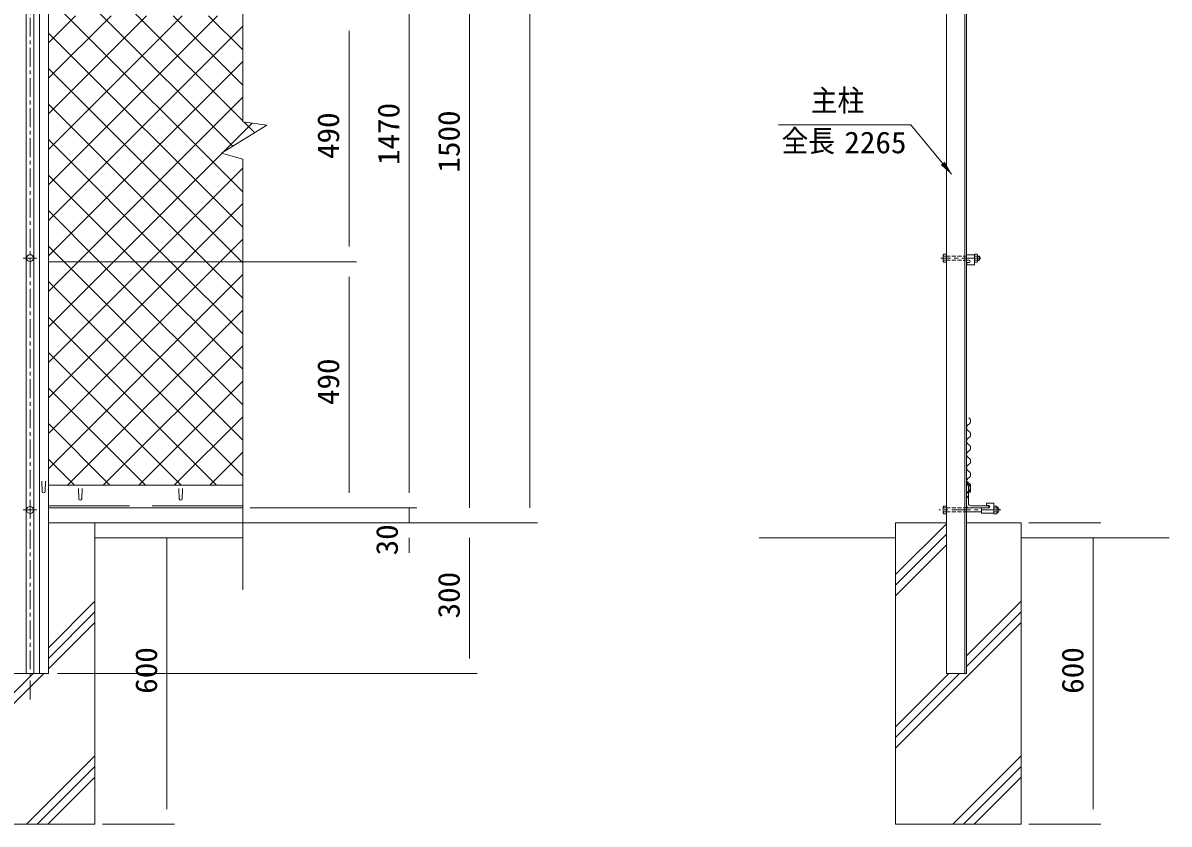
# Model space of a CAD drawing. Units: millimetres, scale not verified. Extents: x -4455 to 4455, y -3150 to 3150.
# Drawn here: x -1440 to 842, y -984 to 611 of the extents above; entities that cross this region are included whole.
import ezdxf
from ezdxf.enums import TextEntityAlignment as Align

# ---------------------------------------------------------------- set-up
doc = ezdxf.new("R2010")
doc.units = ezdxf.units.MM
doc.header["$LTSCALE"] = 30
for name, pattern in [('DASHED', [7.5, 6, -1.5]), ('USER1', [2, 1.25, -0.25, 0.25, -0.25]), ('USER2', [0.375, 0.25, -0.125])]:
    doc.linetypes.add(name, pattern=pattern)
for name, color, linetype, lineweight in [('0-0_1部材', 3, 'Continuous', 18), ('0-2_6文字', 3, 'Continuous', 9), ('0-3_5寸法', 1, 'Continuous', 18), ('0-5_8部品', 3, 'Continuous', 18), ('0-6_0', 3, 'Continuous', 18), ('0-7_4基礎', 4, 'Continuous', 18), ('0-8_2網', 4, 'Continuous', 18), ('0-9_AMI', 3, 'Continuous', 18), ('0-B_中心線', 1, 'USER1', 18), ('0-D_BUHIN', 3, 'Continuous', 18), ('0-E_GL', 7, 'Continuous', 9)]:
    doc.layers.add(name, color=color, linetype=linetype, lineweight=lineweight)
doc.styles.add('ＭＳ ゴシック', font='')
doc.styles.get('ＭＳ ゴシック').set_extended_font_data('MS Gothic')

msp = doc.modelspace()

# ---------------------------------------------------------------- linework, layer by layer
at = {"layer": '0-0_1部材', "color": 4}
for p, q in [((-1002.19, 414.18), (-1002.19, 1621.63)), ((-1002.19, 414.18), (-954.5, 407.55)), ((-1044.29, 351.84), (-954.5, 407.55)), ((-1002.19, 339.84), (-1044.29, 351.84)), ((-1002.19, -518.15), (-1002.19, 339.84))]:
    msp.add_line(p, q, dxfattribs=at)
at = {"layer": '0-0_1部材'}
for p, q in [((-1406.51, 1565.35), (-1406.51, -684.36)), ((-1433.01, 1545.35), (-1433.01, -684.36)), ((-1418.01, 1545.35), (-1418.01, -684.36)), ((-1329.26, -315.86), (-1328.51, -336.36)), ((-1321.76, -315.86), (-1322.51, -336.36)), ((-1129.26, -315.86), (-1128.51, -336.36)), ((-1121.76, -315.86), (-1122.51, -336.36))]:
    msp.add_line(p, q, dxfattribs=at)
at = {"layer": '0-0_1部材', "color": 7, "lineweight": 9}
for p, q in [((-1389.01, 1565.35), (-1389.01, -684.36)), ((398.22, 1164.92), (398.22, -684.36)), ((434.72, 1174.7), (434.72, -684.36)), ((438.22, 1175.64), (438.22, -684.36)), ((-1002.19, -309.36), (-1389.01, -309.36)), ((438.22, -301.34), (446.6, -307.82)), ((438.22, -305.76), (443.1, -309.54)), ((438.22, -309.36), (438.22, -349.36)), ((438.22, -309.36), (439.22, -309.36)), ((442.22, -312.36), (442.22, -345.86)), ((443.1, -323.2), (443.1, -309.54)), ((446.6, -323.2), (446.6, -307.82)), ((446.6, -323.2), (443.1, -323.2)), ((-1002.19, -354.36), (-1389.01, -354.36)), ((446.72, -350.36), (480.22, -350.36))]:
    msp.add_line(p, q, dxfattribs=at)
at = {"layer": '0-0_1部材', "color": 1, "linetype": 'DASHED'}
msp.add_line((-1002.19, -350.36), (-1389.01, -350.36), dxfattribs=at)
at = {"layer": '0-0_1部材', "color": 7, "lineweight": 9}
msp.add_lwpolyline([(443.22, -354.36), (483.22, -354.36), (483.22, -353.36)], dxfattribs=at)
for centre, radius, start, end in [((439.22, -312.36), 3, 0, 90), ((443.22, -349.36), 5, 180, 270), ((446.72, -345.86), 4.5, 180, 270), ((480.22, -353.36), 3, 0, 90)]:
    msp.add_arc(centre, radius, start, end, dxfattribs=at)
at = {"layer": '0-0_1部材'}
for centre in [(-1325.51, -336.36), (-1125.51, -336.36)]:
    msp.add_arc(centre, 3, 180, 0, dxfattribs=at)
at = {"layer": '0-2_6文字', "color": 7}
msp.add_lwpolyline([(64.07, 408.34), (327.46, 408.34), (408.72, 310.02)], dxfattribs=at)
msp.add_solid([(409.99, 308.48), (386.86, 328.29), (394.89, 334.92)], dxfattribs=at)
at = {"layer": '0-3_5寸法'}
for p, q in [((-430.62, 1491.64), (-430.62, -354.36)), ((-670.62, -324.36), (-670.62, 1085.64)), ((-550.62, 1085.64), (-550.62, -354.36)), ((-790.62, 165.64), (-790.62, 595.64)), ((-1010.75, 135.64), (-775.62, 135.64)), ((-987.19, 135.64), (-775.62, 135.64)), ((-790.62, -324.36), (-790.62, 105.64)), ((-670.62, -324.36), (-670.62, -294.36)), ((-987.19, -354.36), (-655.62, -354.36)), ((-987.19, -354.36), (-655.62, -354.36)), ((-987.19, -354.36), (-775.62, -354.36)), ((-670.62, -354.36), (-670.62, -384.36)), ((-1299.41, -384.36), (-415.62, -384.36)), ((-1299.41, -384.36), (-535.62, -384.36)), ((-1281.56, -384.36), (-1137.94, -384.36)), ((-987.19, -384.36), (-535.62, -384.36)), ((-987.19, -384.36), (-655.62, -384.36)), ((562.17, -384.36), (705.78, -384.36)), ((-1152.94, -414.36), (-1152.94, -954.36)), ((-670.62, -414.36), (-670.62, -444.36)), ((-550.62, -414.36), (-550.62, -654.36)), ((690.78, -414.36), (690.78, -954.36)), ((-1370.86, -684.36), (-535.62, -684.36)), ((-1281.56, -984.36), (-1137.94, -984.36)), ((562.17, -984.36), (705.78, -984.36))]:
    msp.add_line(p, q, dxfattribs=at)
at = {"layer": '0-5_8部品', "color": 1, "linetype": 'USER1'}
for p, q in [((-1438.94, 142.78), (-1412.06, 142.78)), ((466.55, 142.78), (387.51, 142.78)), ((-1438.94, -358.81), (-1412.06, -358.81)), ((506.45, -358.81), (383.17, -358.81))]:
    msp.add_line(p, q, dxfattribs=at)
at = {"layer": '0-5_8部品'}
for p, q in [((391.82, 136.86), (391.82, 148.7)), ((392.51, 146.78), (398.22, 146.78)), ((392.51, 138.78), (398.22, 138.78)), ((398.22, 134.94), (398.22, 150.62)), ((438.22, 149.1), (453.97, 149.1)), ((438.22, 138.6), (443.72, 138.6)), ((453.97, 134.94), (453.97, 150.62)), ((459.26, 150.62), (453.97, 150.62)), ((453.97, 149.1), (453.97, 129.1)), ((459.68, 146.78), (453.97, 146.78)), ((459.68, 138.78), (453.97, 138.78)), ((460.37, 148.7), (459.26, 150.62)), ((460.37, 136.86), (460.37, 148.7)), ((460.37, 146.78), (463.92, 146.78)), ((460.37, 138.78), (463.92, 138.78)), ((463.92, 138.78), (463.92, 146.78)), ((391.82, 136.86), (392.93, 134.94)), ((392.93, 134.94), (398.22, 134.94)), ((438.97, 134.1), (443.72, 134.1)), ((391.82, -352.89), (392.93, -350.97)), ((392.51, -354.81), (398.22, -354.81)), ((392.51, -362.81), (398.22, -362.81)), ((438.22, -354.81), (468.03, -354.81)), ((438.22, -362.81), (468.03, -362.81)), ((468.03, -354.63), (482.78, -354.63)), ((468.03, -365.13), (468.03, -354.63)), ((478.03, -345.13), (493.03, -345.13)), ((478.03, -350.13), (478.03, -345.13)), ((478.03, -350.13), (482.78, -350.13)), ((493.03, -365.13), (493.03, -345.13)), ((493.03, -350.97), (493.03, -366.65)), ((498.32, -350.97), (493.03, -350.97)), ((498.74, -354.81), (493.03, -354.81)), ((498.74, -362.81), (493.03, -362.81)), ((499.43, -352.89), (498.32, -350.97)), ((499.43, -352.89), (499.43, -364.73)), ((392.93, -366.65), (398.22, -366.65)), ((468.03, -365.13), (493.03, -365.13))]:
    msp.add_line(p, q, dxfattribs=at)
at = {"layer": '0-5_8部品', "color": 1, "linetype": 'USER2'}
for p, q in [((398.22, 146.78), (438.22, 146.78)), ((398.22, 138.78), (438.22, 138.78))]:
    msp.add_line(p, q, dxfattribs=at)
at = {"layer": '0-5_8部品', "color": 7, "lineweight": 9}
msp.add_line((438.22, 127.64), (438.22, 143.64), dxfattribs=at)
at = {"layer": '0-5_8部品', "color": 1}
for p, q in [((460.37, 145.98), (464.33, 145.98)), ((460.37, 139.58), (464.33, 139.58))]:
    msp.add_line(p, q, dxfattribs=at)
at = {"layer": '0-5_8部品', "linetype": 'USER2'}
for p, q in [((398.22, -354.81), (438.22, -354.81)), ((398.22, -362.81), (438.22, -362.81))]:
    msp.add_line(p, q, dxfattribs=at)
at = {"layer": '0-5_8部品'}
for points in [[(391.82, 148.7), (392.93, 150.62), (398.22, 150.62)], [(438.97, 134.1), (438.97, 129.1), (453.97, 129.1)], [(460.37, 136.86), (459.26, 134.94), (453.97, 134.94)], [(391.82, -352.89), (391.82, -364.73), (392.93, -366.65)], [(392.93, -350.97), (398.22, -350.97), (398.22, -366.65)], [(499.43, -364.73), (498.32, -366.65), (493.03, -366.65)]]:
    msp.add_lwpolyline(points, dxfattribs=at)
for centre in [(-1425.51, 142.78), (-1425.51, -358.81)]:
    msp.add_circle(centre, 6.8, dxfattribs=at)
for centre, radius, start, end in [((394.85, 148.7), 3.03, 180, 219.3382), ((403.82, 142.78), 12, 160.52878, 199.47122), ((394.85, 136.86), 3.03, 140.6618, 180), ((443.72, 136.35), 2.25, 270, 90), ((457.34, 148.7), 3.03, 320.6618, 0), ((448.37, 142.78), 12, 340.52878, 19.47122), ((457.34, 136.86), 3.03, 0, 39.3382), ((457, 142.78), 8, 330, 30), ((394.85, -352.89), 3.03, 180, 219.3382), ((403.82, -358.81), 12, 160.52878, 199.47122), ((394.85, -364.73), 3.03, 140.6618, 180), ((482.78, -352.38), 2.25, 270, 90), ((496.4, -352.89), 3.03, 320.6618, 0), ((487.43, -358.81), 12, 340.52878, 19.47122), ((496.4, -364.73), 3.03, 0, 39.3382), ((496.27, -358.81), 6.71, 298.05542, 61.94458)]:
    msp.add_arc(centre, radius, start, end, dxfattribs=at)
at = {"layer": '0-6_0'}
for p, q in [((-1402.01, -301.34), (-1401.26, -321.84)), ((-1394.51, -301.34), (-1395.26, -321.84))]:
    msp.add_line(p, q, dxfattribs=at)
msp.add_arc((-1398.26, -321.84), 3, 180, 0, dxfattribs=at)
at = {"layer": '0-7_4基礎', "color": 7, "lineweight": 9}
for p, q in [((-1389.01, -384.36), (-1296.56, -384.36)), ((-1296.56, -984.36), (-1296.56, -384.36)), ((297.17, -984.36), (297.17, -384.36)), ((297.17, -384.36), (398.22, -384.36)), ((438.22, -384.36), (547.17, -384.36)), ((547.17, -984.36), (547.17, -384.36)), ((-1546.56, -984.36), (-1296.56, -984.36)), ((297.17, -984.36), (547.17, -984.36))]:
    msp.add_line(p, q, dxfattribs=at)
at = {"layer": '0-7_4基礎'}
for p, q in [((297.17, -487.13), (398.22, -386.08)), ((297.17, -508.34), (398.22, -407.29)), ((297.17, -529.56), (398.22, -428.51)), ((-1389.01, -633.04), (-1296.56, -540.59)), ((438.22, -649.54), (547.17, -540.59)), ((-1389.01, -654.25), (-1296.56, -561.8)), ((438.22, -670.75), (547.17, -561.8)), ((-1389.01, -675.47), (-1296.56, -583.02)), ((297.17, -833.02), (547.17, -583.02)), ((-1546.56, -833.02), (-1397.9, -684.36)), ((-1546.56, -811.8), (-1419.11, -684.36)), ((297.17, -811.8), (424.62, -684.36)), ((297.17, -790.59), (403.4, -684.36)), ((-1432.5, -984.36), (-1296.56, -848.41)), ((411.23, -984.36), (547.17, -848.41)), ((-1411.29, -984.36), (-1296.56, -869.63)), ((432.44, -984.36), (547.17, -869.63)), ((-1390.08, -984.36), (-1296.56, -890.84)), ((453.65, -984.36), (547.17, -890.84))]:
    msp.add_line(p, q, dxfattribs=at)
at = {"layer": '0-8_2網'}
for p, q in [((-1389.01, 571.57), (-1334.93, 625.64)), ((-1389.01, 500.86), (-1264.22, 625.64)), ((-1389.01, 430.15), (-1193.51, 625.64)), ((-1389.01, 359.43), (-1122.8, 625.64)), ((-1389.01, 288.72), (-1052.09, 625.64)), ((-1002.19, 487.13), (-1140.7, 625.64)), ((-1002.19, 557.84), (-1069.99, 625.64)), ((-1389.01, 218.01), (-1002.19, 604.83)), ((-1002.19, 204.29), (-1389.01, 591.11)), ((-1389.01, 147.3), (-1002.19, 534.12)), ((-1004.25, 135.64), (-1389.01, 520.4)), ((-1074.96, 135.64), (-1389.01, 449.68)), ((-1041.03, 353.85), (-983.33, 411.56)), ((-978.45, 392.69), (-999.59, 413.82)), ((-1145.67, 135.64), (-1389.01, 378.97)), ((-1188.54, 135.64), (-1002.19, 321.99)), ((-1216.39, 135.64), (-1389.01, 308.26)), ((-1117.82, 135.64), (-1002.19, 251.28)), ((-1287.1, 135.64), (-1389.01, 237.55)), ((-1357.81, 135.64), (-1389.01, 166.84)), ((-1047.11, 135.64), (-1002.19, 180.56)), ((-1389.01, -64.83), (-1188.54, 135.64)), ((-1389.01, -135.54), (-1117.82, 135.64)), ((-1389.01, -206.25), (-1047.11, 135.64)), ((-1002.19, -219.97), (-1357.81, 135.64)), ((-1002.19, -149.26), (-1287.1, 135.64)), ((-1002.19, -78.55), (-1216.39, 135.64)), ((-1002.19, -7.84), (-1145.67, 135.64)), ((-1002.19, 62.87), (-1074.96, 135.64)), ((-1002.19, 133.58), (-1004.25, 135.64)), ((-1389.01, -276.96), (-1002.19, 109.85)), ((-1002.19, -290.68), (-1389.01, 96.13)), ((-1054.23, -309.36), (-1389.01, 25.42)), ((-1350.69, -309.36), (-1002.19, 39.14)), ((-1124.94, -309.36), (-1389.01, -45.29)), ((-1279.98, -309.36), (-1002.19, -31.57)), ((-1209.27, -309.36), (-1002.19, -102.28)), ((-1195.65, -309.36), (-1389.01, -116)), ((-1138.56, -309.36), (-1002.19, -172.99)), ((-1266.36, -309.36), (-1389.01, -186.71)), ((-1067.85, -309.36), (-1002.19, -243.7)), ((-1337.07, -309.36), (-1389.01, -257.42))]:
    msp.add_line(p, q, dxfattribs=at)
for points in [[(-1002.19, 416.42), (-1211.41, 625.64), (-1389.01, 803.24)], [(-1022.09, 365.61), (-1282.12, 625.64), (-1389.01, 732.53)], [(-1002.19, 275), (-1352.83, 625.64), (-1389.01, 661.82)], [(-1389.01, 76.59), (-1329.96, 135.64), (-1002.19, 463.41)], [(-1389.01, 5.88), (-1259.25, 135.64), (-1043.33, 351.56)]]:
    msp.add_lwpolyline(points, dxfattribs=at)
at = {"layer": '0-8_2網', "color": 3}
for centre, start, end in [((438.86, -181.65), 298.07249, 61.92751), ((445.98, -194.99), 118.07249, 241.92751)]:
    msp.add_arc(centre, 7.56, start, end, dxfattribs=at)
at = {"layer": '0-9_AMI'}
for centre, start, end in [((438.86, -208.32), 298.07249, 61.92751), ((445.98, -221.65), 118.07249, 241.92751), ((445.98, -248.32), 118.07249, 241.92751), ((438.86, -234.99), 298.07249, 61.92751), ((445.98, -274.99), 118.07249, 241.92751), ((438.86, -261.65), 298.07249, 61.92751), ((445.98, -301.65), 118.07249, 241.92751), ((438.86, -288.32), 298.07249, 61.92751), ((438.86, -314.99), 298.07249, 61.92751), ((445.98, -328.32), 118.07249, 241.92751)]:
    msp.add_arc(centre, 7.56, start, end, dxfattribs=at)
at = {"layer": '0-B_中心線'}
msp.add_line((-1425.51, 1581.42), (-1425.51, -737.54), dxfattribs=at)
at = {"layer": '0-D_BUHIN'}
msp.add_line((-1002.19, 135.64), (-1389.01, 135.64), dxfattribs=at)
at = {"layer": '0-E_GL'}
for p, q in [((-1296.56, -414.36), (-1002.19, -414.36)), ((297.17, -414.36), (25.49, -414.36)), ((547.17, -414.36), (841.54, -414.36)), ((-1462.01, -684.36), (-1389.01, -684.36)), ((398.22, -684.36), (438.22, -684.36))]:
    msp.add_line(p, q, dxfattribs=at)

# ---------------------------------------------------------------- texts
at = {"layer": '0-2_6文字', "style": 'ＭＳ ゴシック'}
for s, width, p in [('主柱', 0.9, (128.41, 421.99)), ('全長', 0.9, (70.4, 341.53)), ('2265', 1.05, (195.14, 338.55))]:
    msp.add_text(s, height=43.33, dxfattribs=dict(at, width=width)).set_placement(p, align=Align.BOTTOM_LEFT)
at = {"layer": '0-3_5寸法', "color": 3, "style": 'ＭＳ ゴシック', "width": 1.05}
for s, p in [('1470', (-677.29, 328.14)), ('1500', (-557.29, 313.14)), ('490', (-797.29, 340.14)), ('490', (-797.29, -149.86)), ('30', (-680.47, -449.22)), ('300', (-557.29, -574.86)), ('600', (-1159.62, -724.86)), ('600', (684.11, -724.86))]:
    msp.add_text(s, height=43.33, rotation=90, dxfattribs=at).set_placement(p, align=Align.BOTTOM_LEFT)

doc.saveas('drawing.dxf')
